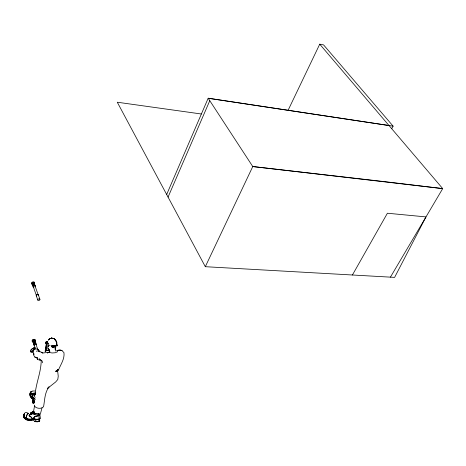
<?xml version="1.0" encoding="UTF-8"?>
<svg xmlns="http://www.w3.org/2000/svg" width="466" height="466" viewBox="0 0 466 466"><rect width="100%" height="100%" fill="white"/><g stroke="black" fill="none" stroke-linecap="round" stroke-linejoin="round"><path stroke-width="0.7" d="M47.497 342.912L47.876 344.019L47.812 343.151C47.555 345.533 48.248 342.277 47.905 343.256L47.148 341.59M24.372 413.528C21.145 417.804 28.56 421.177 32.142 419.581L32.329 419.173L28.478 419.021L25.275 417.699L24.034 415.911L24.325 414.07M39.569 420.617L38.923 421.392L37.461 421.823L35.876 421.73L35.725 420.961M31.205 414.012L31.612 414.029L31.513 412.754L30.698 413.563M31.519 413.54C31.752 411.694 30.482 414.257 31.676 413.983C31.146 413.447 31.665 414.251 31.531 413.686M46.769 342.021L46.431 343.028L45.837 342.86M46.932 342.085C46.92 342.341 46.804 342.236 47.614 342.609M34.688 393.962L33.878 394.178L33.762 394.626L34.723 394.073L35.463 394.253M52.041 346.506L51.959 346.954A4.468 2.936 15.4 0 0 54.219 346.861L54.196 346.832A0.664 0.46 -22.2 0 1 54.126 346.221L53.957 346.104A0.658 0.46 -22.1 0 1 53.136 346.122L52.897 346.215A0.664 0.46 -22 0 1 52.466 346.867L52.489 347.053A0.658 0.46 -22 0 1 53.037 347.426L53.287 347.42A0.658 0.46 -22.1 0 1 54.062 347.024L54.569 345.603M33.919 394.62L34.612 394.096M56.934 345.976L56.951 345.323L57.207 345.469M35.259 394.347L34.799 394.685M34.035 394.387L34.956 393.852L34.03 394.615L34.979 394.166M34.123 394.685L34.734 394.708M34.659 394.446C33.406 395.156 35.463 393.852 34.018 394.37M31.676 413.983L31.205 413.895L31.274 413.185L33.028 411.927L32.894 411.431L32.748 412.422L33.203 412.404L32.894 411.431L33.476 411.519C33.756 412.328 33.342 411.833 33.703 411.927M39.138 419.75C40.251 419.214 39.785 421.561 38.853 420.903M48.382 346.675L48.4 346.261M24.407 416.732L23.661 415.212L24.558 413.348M32.911 413.027L33.226 412.987L32.806 412.864L32.964 412.107L33.674 411.682L32.684 411.752L32.801 412.561M30.727 414.233L30.709 414.297M34.501 395.046L34.07 395.89L35.206 397.387M40.245 417.897L40.193 418.724L37.734 419.592L34.793 419.388L34.298 418.94L32.142 419.581C29.02 419.633 24.215 419.004 23.661 415.212L23.422 415.462M33.791 394.556L34.577 393.991M34.298 394.556C35.527 393.112 33.307 395.395 35.026 394.609M47.165 341.479L46.984 341.549A1.421 0.46 -89.6 0 1 47.06 341.322L47.083 341.514A1.223 0.396 -89.6 0 0 47.031 341.677L46.781 341.834M47.014 341.928C47.252 342.161 46.489 343.384 46.326 342.312L46.769 342.213M34.991 393.904L34.274 394.387L34.589 394.277M33.669 411.793L33.039 412.148C32.83 412.917 33.389 413.499 33.051 412.742L33.179 412.078L33.878 411.694M30.057 394.935C29.62 392.518 30.54 398.762 32.929 398.255M33.995 419.115L34.432 418.771L36.441 419.272L39.051 419.027L38.94 415.602M34.35 394.696C35.835 393.7 34.344 395.034 33.773 394.382L32.841 394.108L32.206 394.725L32.655 396.333M34.123 403.83L32.958 403.37L33.639 402.851M31.082 350.38L31.304 349.296L32.381 348.714M30.034 394.102L30.104 393.321A4.182 0.839 -68.4 0 1 30.15 393.164L30.739 393.298L30.063 393.426M33.622 348.306L34.245 348.044L33.657 348.178M32.16 413.214L32.16 412.649L33.884 411.21L31.834 412.742C32.428 414.216 32.381 413.121 32.067 413.412M32.888 413.249L32.97 412.631M32.993 403.084L32.538 402.298M34.56 394.533L34.717 394.848L34.367 394.189L35.078 393.921M32.97 402.018L32.556 401.762L32.533 402.251M23.463 416.336L23.352 415.084L24.599 413.849M34.938 394.685L34.571 394.836L34.979 394.195M34.472 394.766L34.467 394.253L35.096 394.032M33.564 411.903L33.278 411.967M32.533 401.995L32.905 400.311M45.412 351.352L45.429 350.805A6.565 1.975 4.8 0 1 45.994 350.566M46.717 343.256L46.804 343.576L46.274 343.494A34.979 10.235 5.4 0 1 45.918 342.05L46.064 341.98A7.054 2.062 4.9 0 1 46.577 341.782M45.639 351.061C44.672 353.018 47.235 343.39 46.303 343.978L46.064 348.638L45.33 351.073A6.693 2.015 4.8 0 1 45.918 350.84L46.099 350.816A5.668 1.707 4.8 0 1 46.996 350.613A7.666 2.313 4.8 0 1 48.493 350.496L48.557 350.519A7.666 2.313 4.8 0 1 49.559 350.496M46.489 342.19L45.837 342.854L46.326 342.312M46.734 341.951A6.943 2.033 4.9 0 0 46.128 342.195A34.065 9.972 5.4 0 0 46.35 343.314L45.814 349.71M46.92 342.341L46.518 342.65M46.874 342.015A6.571 1.922 4.9 0 0 46.309 342.242L46.326 342.493A34.274 10.031 5.4 0 0 46.542 343.337L45.977 348.848M47.637 342.516L47.52 342.131M33.028 411.927L31.973 412.975L31.828 412.235L32.387 412.55L32.055 413.057L31.886 412.34L32.404 412.34M32.265 413.389C32.37 413.843 32.387 413.726 31.933 412.794L33.942 411.315L32.375 412.439M55.192 348.452L55.332 347.129M55.378 347.118L55.209 348.591M55.361 348.44L55.204 349.29L55.501 347.118M55.547 347.112L55.209 349.517M55.588 348.585L55.798 346.582L55.378 349.506L55.367 348.644M41.206 360.247C41.212 371.233 36.686 381.404 35.34 392.244M23.533 416.08L23.451 415.357M54.26 346.314L54.435 345.9L54.242 346.419A0.664 0.46 -22.2 0 0 54.283 347.088L54.149 347.281A0.658 0.46 -22.1 0 0 53.374 347.677L53.13 347.712A0.658 0.46 -22 0 0 52.576 347.31L52.553 347.123A0.664 0.46 -22 0 0 52.99 346.494L53.479 346.261L53.258 346.471M30.028 394.242L30.395 392.308L32.125 391.195M39.849 414.891C38.334 416.674 35.532 415.742 33.971 417.379L33.709 418.229L34.152 418.992L33.651 418.072L34.42 416.79L38.8 415.509L39.738 414.664M34.717 394.848L34.338 394.253L34.612 394.848M45.301 351.096L45.819 348.632M52.996 346.471L53.223 346.378A0.658 0.46 -22.1 0 0 54.044 346.36L54.242 346.349M46.856 341.852L46.827 341.555A1.421 0.46 -89.6 0 1 46.903 341.328L47.311 341.601L47.293 341.298M45.802 348.778L46.111 348.795L45.528 351.329M28.857 420.151C28.047 420.344 29.975 420.256 29.772 420.588L33.756 420.25L34.519 421.398L35.643 421.433M34.257 394.545L34.292 394.178M31.321 412.923L31.572 413.284L30.989 412.888L30.412 413.674L30.453 414.46L31.053 412.993L32.206 412.492L31.403 412.76C30.494 413.447 32.445 412.544 31.583 413.126M46.804 341.66L46.687 341.928A7.072 2.074 4.9 0 0 46.064 342.178A34.298 10.036 5.4 0 0 46.291 343.308L46.594 344.1M46.862 341.817L46.874 341.683A1.223 0.396 -89.6 0 1 46.938 341.485L47.06 341.397M35.614 421.678L36.022 420.804M35.876 421.73L36.132 421.107M37.88 415.241L38.567 415.573L38.771 415.142M34.676 405.216L33.366 412.457M33.325 399.106L32.719 400.026L33.039 401.768L34.426 402.665M45.79 350.042L45.458 351.067L45.365 350.787A6.699 2.015 4.8 0 1 45.948 350.548L46.128 350.525A5.668 1.701 4.8 0 1 47.025 350.321A7.619 2.295 4.8 0 1 49.577 350.234A7.666 2.307 4.8 0 0 46.99 350.298M45.691 349.914L45.639 350.205M32.294 413.575L32.317 413.406M46.408 342.452L46.425 342.551A6.943 2.039 4.9 0 0 46.07 342.708M45.155 351.032A7.066 2.126 4.8 0 1 45.773 350.77L45.994 349.716M39.505 420.955L39.581 420.606M47.806 345.504L47.782 347.584L48.825 349.535L47.934 348.149M33.162 412.76L32.999 413.057L33.103 412.037L33.855 411.6M26.055 418.072C26.335 416.744 27.075 413.272 28.665 413.616M31.583 413.884C31.577 413.08 31.065 414.425 31.391 413.75M25.991 418.101C26.312 416.721 27.063 413.144 28.735 413.488M38.218 295.1L38.043 294.495M54.458 346.139L54.563 345.854M56.811 345.982L56.951 345.323M54.551 345.9L54.528 346.18M36.936 357.271L36.837 357.917L37.478 358.616M30.546 393.514L30.144 393.164M54.866 346.034L54.988 345.574L54.947 345.97M34.065 402.554L34.828 399.368M45.324 351.032L45.61 350.479M34.239 401.814L34.455 400.935M54.906 345.935L54.988 345.609L54.242 345.824M33.511 411.956L32.632 411.647L33.779 411.833M49.74 351.813L49.874 351.294L48.965 352.046M53.037 346.617L53.141 346.209M52.903 346.244L52.879 346.646M52.92 346.599L53.037 346.174M54.936 345.714L54.563 345.755A4.468 2.936 15.4 0 1 52.262 345.912A4.41 2.895 15.4 0 0 54.481 345.824M55.285 345.469L55.244 345.428M32.41 413.406L32.055 412.596L32.637 412.101M52.815 346.168L52.675 346.588M40.321 414.169L42.01 407.878C39.54 408.828 36.051 408.292 34.478 406.032M39.295 420.163L39.686 419.715M30.057 393.257L30.797 391.859M51.959 346.954L52.244 345.795A4.235 2.784 15.4 0 0 53.357 345.859M54.219 346.861L54.149 346.384M54.324 345.947L54.376 345.626L54.382 345.929M52.582 346.151L52.466 346.593M33.226 399.636L33.447 401.546L34.303 402.111M52.349 346.588L52.483 346.104M30.791 420.676L31.018 419.93M32.859 398.028L33.418 397.684L34.478 398.646M52.489 345.883L52.163 345.888M26.02 419.365C26.218 418.66 26.16 419.61 26.743 419.854L26.9 419.447L27.238 420.082L27.756 419.744L27.89 420.25L28.577 420.076M32.422 398.121L31.822 398.127L32.713 397.888M54.283 345.988L54.487 345.661M52.932 346.844L52.116 346.71M25.49 418.55L25.397 419.097L25.939 419.4M54.277 345.982L54.254 345.69M38.567 415.573L38.643 415.119M45.319 351.399L45.482 351.102M30.348 396.374L30.744 397.242L31.682 397.62M45.447 350.729L45.377 350.968M31.199 397.626L31.822 398.127M24.185 417.653L23.475 416.703L23.562 415.631M56.572 345.236L56.922 344.543M24.855 418.485C24.36 417.449 25.053 418.637 25.071 418.759M39.08 413.761L38.853 414.315L38.911 413.726M25.181 418.951L25.38 418.48L25.484 418.899M166.671 194.503L208.185 98.233L393.106 126.146L391.72 128.703M168.063 197.101L209.782 100.685M32.766 398.249L32.02 398.284L32.76 398.902L32.935 400.113M46.262 343.582A34.979 10.24 5.4 0 1 45.913 342.143L46.052 342.073A7.054 2.062 4.9 0 1 46.565 341.875L46.717 341.741A6.052 1.771 4.9 0 1 47.334 341.595L47.072 342.458M31.164 391.603L30.68 392.197C30.191 394.848 30.232 395.133 30.185 396.356M48.68 346.034L48.557 346.698L48.283 346.052L48.336 346.582M352.418 275.004L387.403 213.23L425.988 216.911L394.609 277.381L205.314 266.698L252.764 166.548L208.185 98.233L388.999 125.535M288.174 110.127L319.74 44.177L323.59 44.911L393.106 126.146M29.772 420.588L30.057 419.994M33.686 411.781L33.511 412.072M34.461 394.318L33.022 394.154L32.206 394.725M57.231 371.379L57.714 369.561L57.522 370.412L56.112 371.152L58.53 369.841C60.807 364.319 64.78 358.913 63.959 352.645L61.926 350.566L59.992 349.803L57.114 350.444L61.926 350.566L57.114 350.444M31.105 413.126L30.208 414.816L29.119 415.229C29.405 416.866 32.486 416.907 32.329 419.173M24.541 418.305L24.034 417.775L24.348 417.058M35.131 286.194L38.195 294.926A0.949 0.652 -20.1 0 0 37.781 294.582L36.866 294.733L36.383 295.392A0.949 0.652 -20.1 0 0 36.633 295.828M32.97 412.847L33.366 412.765L33.034 413.237M29.201 415.934L29.224 415.002L30.372 414.326L30.208 414.816L33.121 413.692L33.645 412.34L34.28 412.934M30.453 414.46C31.175 413.161 30.045 415.748 30.599 413.505L31.17 412.736L31.758 413.126M47.608 353.17L47.922 352.622M23.871 417.606L24.203 417.152M27.89 420.25L28.31 419.546M390.421 277.148L442.7 188.608L319.74 44.177M28.77 420.466L29.207 419.744M28.478 420.396L29.073 419.417M27.022 419.948L27.343 419.441M37.484 358.092L37.257 359.105L37.775 359.437M33.703 350.415L33.039 351.405L33.074 352.313M48.348 339.988C48.417 339.178 50.87 338.153 50.345 338.543L51.161 338.386L50.8 338.596M26.743 419.854L26.475 419.598M48.382 340.087L50.013 338.59M32.329 412.497L32.125 412.06L32.474 412.113M31.333 412.981L31.665 412.969L30.838 413.01L32.195 412.474L30.733 413.843L31.403 413.29M53.951 346.611L54.132 346.389M34.472 394.533L34.665 394.277M23.358 415.922L23.673 415.486M33.651 395.052L34.723 395.273L35.288 394.562M35.422 420.891L34.921 421.503M35.171 421.573L35.585 421.054M31.513 413.062L32.317 412.544M31.484 391.784L31.065 392.285C30.342 394.096 30.704 396.764 32.952 397.253M32.171 348.784L34.525 347.752L35.824 348.248M34.595 413.027L34.187 412.608L33.01 413.668L35.457 414.862M49.379 339.085L49.641 338.794M36.523 295.036L37.781 294.582M34.426 394.638L34.362 394.306L33.674 394.498M33.581 394.562L33.902 394.446M33.884 413.086L34.181 412.631L33.727 413.074M33.383 411.664L33.936 411.321M32.905 412.136L31.263 413.307L31.403 412.905M33.476 411.519L33.482 412.09M32.177 412.253L31.193 413.121M34.123 412.923L32.9 413.622M47.258 342.574L46.775 342.149M35.294 394.504L33.902 395.168L34.507 395.034M31.484 412.981L32.958 411.822L33.203 412.404M32.469 413.097L33.063 412.765M50.911 338.584C51.429 337.273 54.009 339.335 52.413 338.438L54.027 338.619L55.308 340.034L54.05 338.532L52.419 338.345C54.027 339.26 51.452 337.186 50.899 338.479L51.394 338.13L50.899 338.479M32.02 398.284L32.038 397.964M38.8 415.509L39.738 414.822M30.768 414.053L32.067 413.266M32.882 412.165L33.715 411.606L31.781 413.033M33.004 413.674L33.744 413.237M33.121 413.692L33.517 413.429M41.981 407.797L43.565 406.742C44.806 399.939 44.608 392.727 49.052 386.832L47.532 388.399L55.652 381.986L57.79 379.505L58.244 376.208L57.539 370.12M39.051 419.027L39.925 418.503L40.175 416.721L39.814 414.577M23.556 416.272L24.081 415.975L23.661 415.212M24.034 417.775L24.471 417.74M45.243 350.758L45.278 351.486L45.353 350.7M46.466 343.582L46.402 342.644M24.29 417.28L24.022 417.396M33.307 412.626L33.802 412.416M33.791 394.44L34.076 394.347M31.403 351.143L30.89 351.352L32.614 351.649M45.418 350.624L45.592 350.595M31.542 413.231L33.447 412.323L34.391 413.231M32.23 352.442L31.205 352.506L30.441 351.475L30.424 350.688L31.472 349.284L31.443 349.855M24.983 412.695L26.096 412.48L28.047 413.092M31.205 391.632L32.02 391.411M46.856 342.166L46.536 342.254A6.507 1.905 4.9 0 1 46.88 342.114L46.845 342.172M46.524 342.557L46.21 343.081M45.773 350.77L45.959 350.752A5.842 1.759 4.8 0 1 46.251 350.671A5.895 1.777 4.8 0 0 45.913 350.729M32.748 412.422L33.144 412.299M34.525 347.752L33.861 347.956L34.367 347.799M36.261 351.242L37.921 350.834M39.674 420.285L39.15 420.332M32.544 390.968L35.055 391.021M34.14 418.817L32.37 419.33L31.286 417.157L29.172 415.777M49.728 352.168L43 352.995M38.911 413.831L37.28 413.965L35.183 413.394M51.487 338.095L51.947 338.031M38.125 413.983L39.074 413.884M32.83 402.659L32.521 402.688M49.338 350.152L46.431 350.345M48.214 345.988L48.674 346.197M39.284 421.118L38.462 421.054M31.234 412.841L31.764 413.22M32.562 402.408L32.946 402.385M30.558 397.061L31.146 397.032M46.816 343.483L46.14 343.541L46.419 344.118M47.171 341.642L47.678 342.131M39.15 420.798L39.255 421.118L39.348 420.792M52.763 346.832L52.076 346.803M35.48 394.143L34.723 394.073M31.373 397.783L32.305 397.725M35.736 392.955L31.717 393.45L30.739 394.655L31.869 393.502L35.713 393.024M37.886 415.212L35.457 414.833M37.443 413.954L36.756 413.837M46.647 343.582L46.478 343.331A34.379 10.066 5.4 0 1 46.268 342.487L46.245 342.225A6.705 1.963 4.9 0 1 46.827 341.992L46.775 342.085M46.425 343.85L46.32 343.291M46.239 343.826L46.07 343.256M47.27 343.64L47.864 344.042L47.905 343.256M32.474 412.206L32.305 412.427M201.289 113.989L117.281 102.223L205.314 266.698M48.656 352.337L52.093 352.972L55.128 352.762L57.365 351.865L57.481 351.084L56.619 350.671M34.851 357.102L37.018 357.608L34.851 357.102L33.837 355.529L33.698 353.28L33.843 354.836L33.511 353.84M47.305 343.133L47.357 343.454M34.362 394.347L34.956 393.852M32.841 394.108L33.733 394.37M34.432 395.104L34.723 395.273M30.762 414.472L30.546 413.82M30.057 395.844L30.488 395.978M48.808 345.05L50.112 345.487M35.503 357.253L37.81 358.471M45.837 342.854L46.419 343.081L46.192 342.848M42.796 352.756L39.558 351.556L38.562 351.591L39.901 351.807L37.536 349.174C35.655 348.463 33.5 349.605 32.876 351.486L33.01 352.686L33.808 353.56M34.612 414.472L33.476 413.919M47.981 344.712L48.656 345.044M35.294 399.257L33.203 397.778L32.684 398.139L33.004 398.57M32.48 397.411L30.954 396.426L30.459 395.413M38.066 421.643L37.676 421.445M37.746 421.736L37.292 421.485M37.292 421.194L37.763 421.474M39.121 359.059L42.08 360.917L42.651 362.787M42.744 353.024L41.515 352.232L42.592 352.96M34.6 413.01L35.177 413.412M34.519 398.168L34.834 398.407M54.44 338.992L56.328 341.199L56.759 343.151M54.778 339.37L54.411 339.079L55.838 340.5L56.526 342.114M55.932 341.1L57.062 343.023M49.146 349.692L48.732 349.279L49.017 349.57M24.203 417.874L24.657 418.334M30.727 413.161L31.17 413.627M48.429 345.947L48.72 346.384M48.126 345.702L48.447 346.191M47.089 341.304L47.089 341.537M23.638 416.977L24.057 417.705M33.529 348.085L33.797 348.551M48.808 349.541L48.004 348.248M32.515 395.483L32.9 396.339M46.804 343.576L46.617 342.976M46.408 342.551L46.408 342.539A7.072 2.074 4.9 0 0 46.012 342.696L46.087 342.988M38.346 294.873L39.901 299.294A1.118 0.763 -20.2 0 1 38.544 300.488A1.118 0.763 -20.2 0 1 38.113 299.23A1.118 0.763 -20.2 0 1 39.901 299.294M33.36 286.823L36.412 295.566M36.255 295.619L37.798 300.046M35.958 344.124L37.746 349.5M34.065 344.817L35.154 348.119M45.231 351.096L45.202 351.003A6.938 2.091 4.8 0 1 45.819 350.793M56.811 344.84L57.085 345.807M46.548 342.696L46.612 343.069M48.155 345.988L48.278 346.5M30.01 395.628L29.981 394.813M56.648 342.72L56.724 343.658M55.448 349.739L55.506 351.055M52.175 346.034L52.262 345.708A4.177 2.744 15.4 0 0 53.357 345.772M33.768 287.167A0.938 0.652 -20 0 1 33.395 286.415A0.938 0.652 -20 0 1 34.426 285.821A0.938 0.652 -20 0 1 35.154 286.369M33.907 287.411A1.223 0.85 -20 0 1 33.138 286.386A1.223 0.85 -20 0 1 34.775 285.635A1.223 0.85 -20 0 1 35.259 286.788M33.307 286.45A1.223 0.85 -20 0 1 32.911 285.314A1.223 0.85 -20 0 1 34.542 284.738A1.223 0.85 -20 0 1 34.933 285.874M34.711 285.14A0.926 0.647 -20 0 1 34.688 285.809M33.272 286.171A0.926 0.647 -20 0 1 33.307 285.221M33.715 284.988A0.926 0.647 -20 0 1 34.391 284.947M32.824 284.872A0.926 0.647 -19.9 0 1 32.801 283.98A0.926 0.647 -19.9 0 1 34.006 283.672A0.926 0.647 -19.9 0 1 34.234 284.51M33.22 284.982A0.926 0.647 -19.9 0 1 33.004 284.947M33.441 285.116A1.136 0.786 -19.9 0 1 32.416 284.254A1.136 0.786 -19.9 0 1 34.047 283.509A1.136 0.786 -19.9 0 1 34.228 284.755M32.37 284.126A1.13 0.786 -19.9 0 1 32.282 283.095A1.13 0.786 -19.9 0 1 33.651 282.612A1.13 0.786 -19.9 0 1 34.216 283.468M32.742 284.563A1.544 1.078 -19.9 0 1 31.822 283.165A1.544 1.078 -19.9 0 1 34.053 282.373A1.544 1.078 -19.9 0 1 34.199 284.044M31.927 283.951A1.544 1.078 -19.9 0 1 31.892 282.454A1.544 1.078 -19.9 0 1 33.902 281.942A1.544 1.078 -19.9 0 1 34.292 283.345M32.259 282.536A1.13 0.786 -19.9 0 1 32.486 282.373M33.808 282.291A1.13 0.786 -19.9 0 1 34.082 282.617M36.523 295.933A1.113 0.763 -20.1 0 1 36.441 294.931A1.113 0.763 -20.1 0 1 37.781 294.454A1.113 0.763 -20.1 0 1 38.334 295.287M34.734 345.184A1.008 0.664 -20.1 0 1 34.105 344.397A1.008 0.664 -20.1 0 1 35.445 343.768A1.008 0.664 -20.1 0 1 35.841 344.665M34.653 345.399A1.316 0.862 -20.1 0 1 33.832 344.374A1.316 0.862 -20.1 0 1 35.579 343.558A1.316 0.862 -20.1 0 1 36.092 344.724M33.75 344.228A1.311 0.862 -20.1 0 1 33.721 343.028A1.311 0.862 -20.1 0 1 35.422 342.562A1.311 0.862 -20.1 0 1 35.748 343.687M33.826 343.92A0.996 0.652 -20.1 0 1 33.75 343.419M33.849 343.238A0.996 0.652 -20.1 0 1 34.21 342.924M34.694 342.749A0.996 0.652 -20.1 0 1 35.171 342.755M33.68 342.644A0.99 0.652 -20.1 0 1 33.412 341.712A0.99 0.652 -20.1 0 1 34.816 341.333A0.99 0.652 -20.1 0 1 34.845 342.329M33.849 342.825A1.217 0.804 -20.1 0 1 33.092 341.875A1.217 0.804 -20.1 0 1 34.705 341.118A1.217 0.804 -20.1 0 1 35.183 342.201M32.824 341.572A1.217 0.804 -20.1 0 1 33.203 340.407A1.217 0.804 -20.1 0 1 34.775 340.273A1.217 0.804 -20.1 0 1 34.665 341.415M33.401 342.149A1.66 1.095 -20.1 0 1 32.364 340.844A1.66 1.095 -20.1 0 1 34.566 339.819A1.66 1.095 -20.1 0 1 35.218 341.298M32.859 341.613A1.66 1.095 -20.1 0 1 32.259 340.256A1.66 1.095 -20.1 0 1 34.28 339.318A1.66 1.095 -20.1 0 1 35.23 340.506M32.568 340.471A1.217 0.804 -20.1 0 1 32.882 340.04M33.133 339.865A1.217 0.804 -20.1 0 1 33.418 339.731M40.752 359.822A1.2 0.775 -20.4 0 1 39.022 360.061A1.2 0.775 -20.4 0 1 39.406 358.797M49.693 350.426A7.823 2.359 4.8 0 0 46.85 350.514A5.895 1.777 4.8 0 0 46.361 350.613M46.402 350.636A5.842 1.759 4.8 0 1 46.885 350.543M46.996 350.613A7.619 2.295 4.8 0 1 49.542 350.525M45.394 351.096A6.565 1.975 4.8 0 1 45.965 350.857M46.711 341.834A6.052 1.771 4.9 0 1 47.322 341.683M47.118 341.805A5.901 1.73 4.9 0 1 47.27 341.77M52.955 346.902A0.676 0.466 -22.1 0 1 52.681 346.296A0.676 0.466 -22.1 0 1 53.561 345.923A0.676 0.466 -22.1 0 1 53.823 346.529M54.184 346.419A4.235 2.784 15.4 0 1 53.683 346.523M54.114 346.657A4.235 2.784 15.4 0 1 53.613 346.756M33.243 349.745L32.748 350.694L34.385 348.918L32.917 350.152L33.243 349.745M56.706 343.786L56.893 344.683L56.706 343.786M53.042 346.995C53.724 348.102 54.161 345.83 53.042 346.995M51.685 345.772L51.604 346.098L51.685 345.772M51.33 346.506L51.697 346.285L51.33 346.506M58.53 369.841L55.652 371.32L58.53 369.841M385.172 181.699L252.764 166.548L442.7 188.608L385.172 181.699M38.334 350.048L37.536 349.174L39.173 351.096L38.334 350.048M37.501 359.397L37.228 358.96L37.501 359.397M53.054 347.187A0.676 0.466 -22.1 0 0 54.004 346.553A0.676 0.466 -22.1 0 0 53.008 346.355A0.676 0.466 -22.1 0 0 53.054 347.187"/></g></svg>
